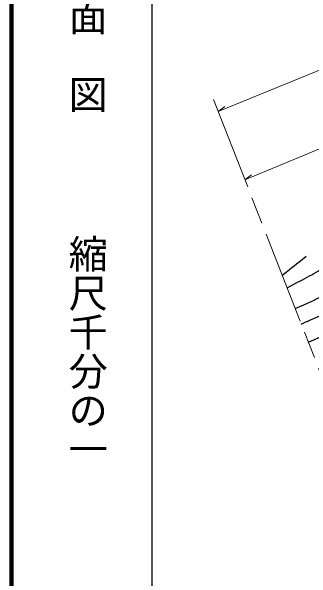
# Model space of a CAD drawing. Units: millimetres, scale not verified. Extents: x 40000 to 680000, y 20000 to 380000.
# Drawn here: x 40000 to 78451, y 246900 to 319591 of the extents above; entities that cross this region are included whole.
import ezdxf
from ezdxf.enums import TextEntityAlignment as Align

# ---------------------------------------------------------------- set-up
doc = ezdxf.new("R2010")
doc.units = ezdxf.units.MM
doc.header["$LTSCALE"] = 1000
doc.linetypes.add('CHAIN', pattern=[18.5, 12, -1.5, 3.5, -1.5])
for name, color, linetype, lineweight in [('M-BGD', 7, 'Continuous', 25), ('M-BMK', 2, 'CHAIN', 13), ('M-STR-HTXT', 7, 'Continuous', 13), ('M-TTL', 2, 'Continuous', 140), ('M-TTL-BAND', 7, 'Continuous', 25)]:
    doc.layers.add(name, color=color, linetype=linetype, lineweight=lineweight)
doc.styles.add('@ＭＳ ゴシック', font='')
doc.styles.get('@ＭＳ ゴシック').set_extended_font_data('@MS Gothic')

msp = doc.modelspace()

# ---------------------------------------------------------------- linework, layer by layer
at = {"layer": 'M-BGD'}
for points, knots in [([(77127, 279510), (77784, 279829), (77962, 279909), (78502, 280155), (79628, 280668), (80285, 280893), (81423, 281379), (82572, 281870), (83260, 282062), (84345, 282682), (86897, 284138), (88066, 285365), (90543, 286946), (92418, 288142), (93593, 288608), (95478, 289788), (97015, 290750), (97523, 291091), (99347, 292354)], [0, 0, 0, 0, 1, 1, 1, 2, 2, 2, 3, 3, 3, 4, 4, 4, 5, 5, 5, 6, 6, 6, 6]), ([(78024, 277211), (80047, 278096), (80590, 278351), (82213, 279128), (84819, 280378), (86279, 281092), (88767, 282563), (90725, 283722), (91701, 284567), (93662, 285722), (95677, 286908), (97007, 287227), (98952, 288525), (101037, 289916), (101746, 290628), (103848, 292670)], [0, 0, 0, 0, 1, 1, 1, 2, 2, 2, 3, 3, 3, 4, 4, 4, 5, 5, 5, 5]), ([(76351, 281498), (78117, 282285), (78595, 282493), (80002, 283195), (81218, 283801), (81922, 284104), (83081, 284814), (85533, 286314), (86689, 287493), (89161, 288959), (91001, 290050), (91664, 290409), (93978, 291565)], [0, 0, 0, 0, 1, 1, 1, 2, 2, 2, 3, 3, 3, 4, 4, 4, 4]), ([(75307, 284175), (77862, 285492), (78627, 285885), (80634, 287182), (82625, 288470), (83295, 289000), (85529, 290775)], [0, 0, 0, 0, 1, 1, 1, 2, 2, 2, 2])]:
    msp.add_open_spline(points, degree=3, knots=knots, dxfattribs=at)
msp.add_open_spline([(74684, 285771), (76220, 286989), (76220, 286989), (77756, 288206)], degree=3, dxfattribs=at)
at = {"layer": 'M-BMK'}
msp.add_line((65899, 308289), (83208, 263922), dxfattribs=at)
at = {"layer": 'M-STR-HTXT'}
for p, q in [((66490, 306775), (116461, 327161)), ((69908, 298013), (119734, 318698)), ((66490, 306775), (67322, 307384)), ((69908, 298013), (70736, 298627))]:
    msp.add_line(p, q, dxfattribs=at)
at = {"layer": 'M-TTL'}
msp.add_line((40000, 380000), (40000, 20000), dxfattribs=at)
at = {"layer": 'M-TTL-BAND'}
msp.add_line((58000, 370000), (58000, 20000), dxfattribs=at)

# ---------------------------------------------------------------- texts
at = {"layer": 'M-TTL-BAND', "style": '@ＭＳ ゴシック'}
for s, p in [('平  面  図', (49777, 306475)), ('縮尺千分の一', (49777, 261030))]:
    msp.add_text(s, height=3666, rotation=270, dxfattribs=at).set_placement(p, align=Align.MIDDLE_RIGHT)

doc.saveas('drawing.dxf')
